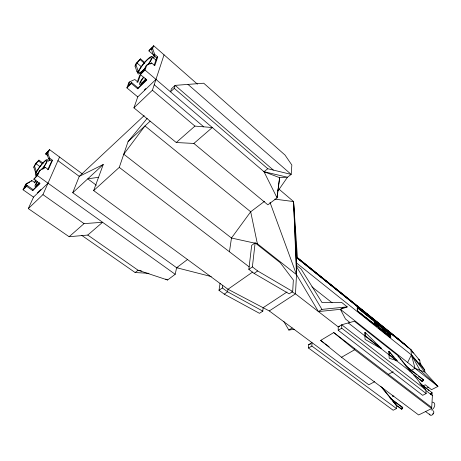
<?xml version="1.0" encoding="UTF-8"?>
<svg xmlns="http://www.w3.org/2000/svg" width="461" height="461" viewBox="0 0 461 461"><rect width="100%" height="100%" fill="white"/><g stroke="black" fill="none" stroke-linecap="round" stroke-linejoin="round"><path stroke-width="0.69" d="M396.489 408.561L311.878 346.044L311.976 342.621L308.645 344.626L308.53 348.043L393.158 410.25L396.489 408.561L396.23 404.81L382.163 387.724M211.288 276.565L176.615 267.726L72.746 192.715L79.252 176.367L103.252 164.514L93.664 190.589L227.976 289.266L269.276 310.939L295.478 293.836L296.509 274.658L296.319 262.816L293.576 201.561L278.899 189.073M292.689 291.525L293.346 280.034L280.242 262.695L255.123 242.866L251.683 245.356L248.842 269.38L254.115 273.408L289.156 293.841L292.689 291.525L257.659 270.941L252.386 266.89L255.123 242.866M431.709 407.512L333.764 332.577L320.649 340.42L341.538 357.263L418.634 414.963L431.652 408.567L432.453 394.581M378.222 325.529L378.625 325.385L378.25 325.656M277.528 192.715L277.073 197.907L267.853 204.817L193.874 143.446L176.252 142.524L133.921 107.857L137.764 96.896L155.968 79.396M220.087 283.25L218.998 290.309L224.259 294.141L259.468 313.324L262.81 311.129L263.133 307.712L286.984 291.992M277.747 190.733L278.046 188.676M278.248 187.304L279.654 177.692L263.992 171.694L145.031 70.049L146.788 65.099L151.652 62.95L154.781 65.652L157.731 56.957L154.66 54.277L152.626 48.63L153.663 45.708L197.417 84.15M229.44 251.764L231.474 238.032L250.686 211.778L264.614 201.261M218.998 290.309L222.346 287.946L222.732 285.417M383.886 329.229L382.872 328.416C382.492 327.771 382.515 332.231 384.243 332.237L384.048 328.993L384.048 331.903M387.545 334.703L387.303 331.615L387.545 334.703L390.213 337.02L378.85 327.921L378.308 327.172L378.17 324.579L378.671 324.515L389.902 333.545L390.45 334.444L390.623 337.043L390.139 337.118L378.861 328.082L378.308 327.172M47.996 183.19L33.52 197.106L28.3 208.597L69.138 236.729L87.78 235.058L138.087 270.238L167.579 280L175.192 274.295L176.615 267.726L187.489 259.514M384.831 332.531L384.601 329.436L384.831 332.531L387.303 334.513M380.239 329.033L380.06 325.789M378.85 327.921L378.677 324.677L378.17 324.579M273.333 170.074L175.117 85.371L171.4 88.858L170.518 91.831L174.258 88.339L175.117 85.371L203.722 83.216L285.031 155.069L291.848 165.026L291.191 174.402L287.474 177.231L277.643 191.419M133.921 107.857L152.412 90.218L164.041 54.824M93.664 190.589L119.272 167.389L128.077 141.562L147.18 118.368M154.141 65.381L156.654 58.017L157.731 56.957M156.654 58.017L153.582 55.343L151.554 49.696L152.309 47.575L148.938 50.935L155.017 56.236L153.064 58.155M138.046 87.918L131.679 82.588L131.35 83.476L137.73 88.806L138.046 87.918L146.621 79.597M137.084 82.519L139.816 74.959M137.73 88.806L146.823 79.989L140.426 74.567L140.743 73.685L144.235 70.262L145.688 66.182L146.788 65.099M148.938 50.935L149.226 50.134L153.663 45.708M140.403 75.195L137.914 82.116L134.802 79.499L129.829 81.799L128.763 82.847L126.879 87.872L137.764 96.896M138.006 72.602L136.986 71.737L135.044 66.136C136.658 63.583 138.623 61.255 140.478 58.858L144.512 62.333M135.044 66.136L136.156 63.169L140.478 58.858M129.829 81.799L128.279 85.93L131.679 82.588M28.3 208.597L42.942 194.628L59.55 157.034M47.737 169.821L51.644 161.154L52.537 160.278L49.575 158.1L47.863 153.179L49.523 149.606L82.116 173.745M52.537 160.278L48.353 169.562L45.339 167.372C38.372 169.037 38.142 174.84 33.814 179.22L39.969 183.605L32.743 190.612L26.605 186.296L23.05 189.788L33.52 197.106M32.743 190.612L33.175 189.673L39.877 183.167M36.05 180.211L34.903 182.694L31.901 180.568L26.415 183.645L25.568 184.481L23.05 189.788M51.644 161.154L48.682 158.982L46.982 154.06L48.238 151.346L45.57 154.009L47.702 155.582M33.814 179.22L37.462 175.641L39.905 170.363M34.345 182.896L35.785 179.79M45.57 154.009L49.523 149.606M26.605 186.296L27.049 185.357L33.175 189.673M36.413 172.777L35.434 172.074L33.78 167.199C35.37 164.75 37.093 162.399 38.954 160.146L43.201 163.234M26.415 183.645L24.347 188.013L27.049 185.357M33.78 167.199L35.491 163.603L38.954 160.146M407.633 362.467L411.408 354.912L410.935 349.709L398.765 339.21L297.42 257.584L296.596 257.693L296.319 262.816L411.408 354.912L424.673 369.901L424.898 372.085L437.95 386.422L431.508 389.689L425.244 384.791L422.708 386.093M376.309 325.915L377.738 324.74L376.896 322.729L375.047 323.605L375.116 324.959L375.911 325.599M390.006 336.674L389.994 333.776L378.677 324.677M381.622 330.139L381.437 326.895M388.658 335.596L388.652 332.698L389.827 334.006M385.949 333.424L385.955 330.525L387.136 331.839M151.554 49.696L152.626 48.63M46.982 154.06L47.863 153.179M35.434 172.074L36.269 171.25L34.615 166.369M48.682 158.982L49.575 158.1M136.986 71.737L138.029 70.706L136.081 65.105M153.582 55.343L154.66 54.277M48.803 160.445L49.811 159.448M152.85 57.832L154.804 55.908M48.422 161.298L49.926 159.811M31.06 181.398L31.901 180.568M45.339 167.372L43.23 168.922M150.563 64.021L151.652 62.95M126.879 87.872L131.35 83.476M140.426 74.567L145.031 70.049M37.341 192.9L40.896 189.477M144.31 90.004L145.86 88.518M144.16 115.625L79.252 176.367L57.948 160.659M72.746 192.715L103.252 164.514M128.077 141.562L150.13 121.168M69.138 236.729L84.035 223.625L102.573 222.283L87.78 235.058M176.252 142.524L194.928 126.095L212.302 127.53L193.874 143.446M81.649 235.317L135.136 272.543L138.087 270.238L141.515 270.93M263.992 171.694L287.474 177.231L279.654 177.692L277.073 197.907L263.992 171.694L267.783 168.732L291.191 174.402L187.967 84.403M248.842 269.38L252.386 266.89M252.593 272.071L227.976 289.266L227.613 291.801L224.259 294.141M254.115 273.408L257.659 270.941M283.745 321.38L288.84 330.047L292.199 327.95M269.996 202.373L296.509 274.658L318.43 311.578L321.939 309.383L347.271 306.893L341.601 302.376L322.066 302.623L301.056 268.936L296.354 265.184M318.43 311.578L340.397 309.337L343.82 307.233M308.53 348.043L311.878 346.044M338.218 330.301L341.739 328.192L341.716 324.763L354.4 321.236L398.16 355.783L425.757 389.781L426.148 393.561L422.656 395.325L338.218 330.301L338.207 326.866L295.478 293.836L291.813 291.784M375.116 324.959L377.104 324.037L377.605 324.988L376.453 324.388L376.965 324.089L376.896 322.729L376.234 322.907L376.303 324.267L377.473 325.241M377.432 323.87L377.703 324.06M364.83 332.663L365.175 332.456L381.443 348.43L381.097 348.625L365.066 339.4L364.83 332.663L365.844 333.66M364.945 335.971L365.296 335.769L365.175 332.456M341.538 357.263L354.665 349.743L354.636 348.545M25.568 184.481L29.838 182.083M388.784 351.507L389.13 351.311L397.128 360.727L389.217 358.249L388.784 351.507L390.565 353.599M388.998 354.814L389.343 354.624L389.13 351.311M39.001 171.25L40.211 170.587M374.689 381.673L368.84 384.814L269.276 310.939M388.346 374.338L393.175 371.739M411.333 370.316L415.061 368.339L424.898 372.085L411.408 354.912L415.061 368.339M426.788 388.064L428.384 387.246M128.763 82.847L130.008 82.271M349.859 322.441L345.491 319.012L340.397 309.337L347.271 306.893M308.645 344.626L310.708 344.004M339.55 326.492L338.207 326.866L341.716 324.763L425.757 389.781M390.127 336.956L390.623 337.043M98.556 177.289L87.746 178.845L96.389 185.247M288.84 330.047L294.504 329.31M358.036 311.406L374.534 324.146L374.407 321.553L373.859 320.643L357.938 307.844L357.408 307.89L357.477 310.478L358.036 311.406L374.027 324.21L374.534 324.146M357.408 307.89L374.407 321.553M176.615 267.726L178.021 267.737M135.136 272.543L148.966 273.327M274.779 199.129L293.576 201.561L297.42 257.584M257.359 243.719L231.474 238.032L123.767 154.205L144.979 125.934L250.686 211.778L257.359 243.719L296.509 274.658L293.576 201.561L296.596 257.693L410.935 349.709L419.821 360.583L420.253 364.91M377.738 324.74L376.453 324.388L377.104 324.037L377.052 323.023M165.718 279.078L167.579 280M262.81 311.129L227.613 291.801L222.346 287.946M42.942 194.628L84.035 223.625M37.462 175.641L175.192 274.295M35.906 163.643L39.79 166.456M38.545 161.01L42.268 163.718M397.486 405.922L400.909 408.463M396.253 405.282L401.364 409.074M389.983 397.987L402.603 407.38M390.496 398.65L402.338 407.461M320.649 340.42L324.037 342.955M325.166 343.802L329.114 346.764M425.641 411.587L430.021 414.894M119.272 167.389L249.142 266.85M431.652 408.567L354.665 349.743L333.764 332.577M341.739 328.192L426.148 393.561M419.683 383.016L431.94 392.57M420.432 383.927L426.667 388.784M427.802 389.672L428.937 390.553M426.073 390.68L432.395 395.59M365.296 335.769L381.443 348.43M389.343 354.624L397.128 360.727M348.309 322.93L412.019 372.863M414.082 374.833L416.329 376.591M417.447 377.467L418.571 378.348M419.694 379.224L421.936 380.982M413.869 374.954L421.786 381.155M405.686 365.763L423.21 379.53M406.25 366.495L416.894 374.856M418.576 376.182L423.06 379.703M311.936 286.846L332.099 302.779M340.397 309.337L437.95 386.422L420.017 370.223L411.408 354.912M357.477 310.478L357.586 308.034M378.89 327.771L380.031 328.681M380.279 328.883L381.414 329.794M381.731 329.949L382.866 330.86M381.575 327.281L382.711 328.192M378.746 325.103L379.887 326.013M380.129 326.215L381.264 327.126M384.67 329.863L385.782 330.756M387.378 332.035L388.485 332.923M376.989 325.524L375.796 324.561L375.727 323.207M297.218 257.613L401.796 341.826M297.011 257.641L404.833 344.448M296.913 257.653L406.36 345.762M296.809 257.67L407.881 347.075M152.412 90.218L194.928 126.095M154.205 84.755L203.745 126.821M136.888 62.95L141.245 66.678M174.258 88.339L267.783 168.732M140.173 59.671L144.725 63.583M151.946 56.594L156.181 60.276M418.294 359.171L419.821 360.583L418.432 359.194M400.119 340.737L400.713 341.307M393.809 335.66L394.397 336.219M380.959 325.316L381.535 325.869M367.803 314.725L368.362 315.266M354.319 303.868L354.866 304.398M340.5 292.747L341.031 293.265M377.536 345.133L381.097 348.625M326.336 281.343L326.855 281.855M311.809 269.65L312.31 270.146M304.41 263.692L304.9 264.182M398.765 339.21L401.122 341.826M391.452 354.642L393.227 356.733M395.452 359.35L396.783 360.917M380.688 386.243L396.253 405.15M390.306 398.074L391.671 399.727M392.582 400.834L393.942 402.488M394.852 403.594L395.786 405.04M399.001 357.31L398.091 356.192L398.12 356.526M399.906 358.428L400.811 359.54M401.715 360.658L412.134 373.491M421.648 385.206L422.553 386.318M423.457 387.436L424.817 389.107M409.449 370.483L410.353 371.595M377.081 323.53L377.72 324.4M410.935 349.709L413.263 353.12M419.775 362.686L424.673 369.901M296.296 266.256L321.939 309.383M419.74 363.239L420.08 364.351M390.277 334.306L390.45 336.905M377.536 323.674L377.553 323.974L375.15 322.147L375.277 324.746L377.571 326.584L377.432 323.985M389.994 333.776L390.139 337.118M388.652 332.698L388.865 335.942M387.303 331.615L387.511 334.859M385.955 330.525L386.157 333.77M384.186 329.102L384.382 332.352M382.814 328.002L383.005 331.246M378.671 324.515L378.861 328.082M378.343 324.717L378.481 327.316M376.793 325.034L376.856 326.33M374.234 321.415L374.355 324.008M431.352 392.438A1.112 0.755 -52.2 0 1 432.107 393.198A1.112 0.755 -52.2 0 1 431.07 394.374A1.112 0.755 -52.2 0 1 430.32 393.613M431.773 392.766A0.853 0.582 -52.2 0 1 431.755 393.642M431.461 393.971A0.853 0.582 -52.2 0 1 430.562 393.919M401.842 407.317A1.06 0.697 -54.4 0 1 402.747 407.749A1.06 0.697 -54.4 0 1 401.975 409.028A1.06 0.697 -54.4 0 1 401.07 408.596M402.194 407.42A0.836 0.553 -54.4 0 1 402.349 408.504A0.836 0.553 -54.4 0 1 401.283 408.665M422.414 379.495A1.083 0.715 -51.8 0 1 423.371 379.968A1.083 0.715 -51.8 0 1 422.432 381.253A1.083 0.715 -51.8 0 1 421.636 380.555M422.61 379.605A0.853 0.565 -51.8 0 1 423.181 380.169A0.853 0.565 -51.8 0 1 422.385 381.08A0.853 0.565 -51.8 0 1 421.815 380.515M393.867 395.918A1.055 0.68 -53.9 0 1 393.037 396.351A1.055 0.68 -53.9 0 1 392.576 395.838M392.974 396.114A0.836 0.542 -53.9 0 1 392.749 395.745M432.516 402.136A4.627 3.181 -53 0 1 434.735 405.467A4.627 3.181 -53 0 1 431.398 410.025M432.568 410.642A2.582 1.786 -53.4 0 1 433.766 412.722A2.582 1.786 -53.4 0 1 431.582 415.211A2.582 1.786 -53.4 0 1 429.629 413.984M433.271 413.096A2.08 1.441 -53.4 0 1 432.723 414.018M38.678 173.267A9.888 1.758 -52.8 0 1 37.03 170.726A9.888 1.758 -52.8 0 1 46.884 159.541A9.888 1.758 -52.8 0 1 42.233 169.233M38.615 172.91A8.621 1.533 -52.8 0 1 37.9 169.792A8.621 1.533 -52.8 0 1 46.336 160.52A8.621 1.533 -52.8 0 1 41.772 169.441M144.892 68.741A11.081 2.19 -51 0 1 138.294 71.541A11.081 2.19 -51 0 1 149.692 57.423A11.081 2.19 -51 0 1 148.54 64.229M145.134 68.032A9.664 1.913 -51 0 1 139.164 70.694A9.664 1.913 -51 0 1 149.324 58.259A9.664 1.913 -51 0 1 147.543 65.082M39.421 182.671A6.708 1.239 -53 0 1 35.082 186.417A6.708 1.239 -53 0 1 37.41 181.294M38.494 183.305A5.157 0.951 -53 0 1 35.975 185.143A5.157 0.951 -53 0 1 37.329 181.928M145.48 79.661A7.509 1.556 -51.1 0 1 139.562 84.507A7.509 1.556 -51.1 0 1 143.083 77.684M145.82 78.629A5.78 1.193 -51.1 0 1 140.651 83.159A5.78 1.193 -51.1 0 1 143.999 77.143M390.795 337.181L390.15 337.279L378.867 328.249L378.129 327.033L377.997 324.44L378.66 324.354L389.891 333.384L390.617 334.582L390.795 337.181M374.712 324.29L374.032 324.377L358.041 311.567L357.292 310.334L357.223 307.746L357.932 307.683L373.848 320.481L374.586 321.697L374.712 324.29"/></g></svg>
